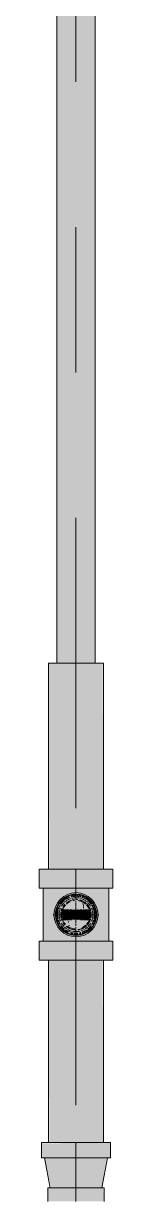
# Model space of a CAD drawing. Header units: millimetres. Extents: x -4000 to 187956, y -58990 to 162485.
# Drawn here: x 91710 to 91790, y 134144 to 135424 of the extents above; entities that cross this region are included whole.
import ezdxf

# ---------------------------------------------------------------- set-up
doc = ezdxf.new("R2010")
doc.units = ezdxf.units.MM
doc.linetypes.add('Dash 1_16_', pattern=[317.5, 158.75, -158.75])
for name, color, linetype, lineweight in [('F-SPRN', 3, 'Continuous', 9), ('P-PIPE', 3, 'Continuous', 9), ('P-PIPE-CNTR', 3, 'Continuous', 9)]:
    doc.layers.add(name, color=color, linetype=linetype, lineweight=lineweight)

# ---------------------------------------------------------------- blocks, each defined once
blk = doc.blocks.new('Sprinkler_Up - DN20-V348-FFS - TANG 1')
at = {"layer": 'F-SPRN', "transparency": 33554534}
for points in [[(-13.5, 0), (-3.9, 0.7), (-1.7, 2.9), (-1.2, 3.5), (-0.6, 4), (0.6, 4), (1.2, 3.5), (1.7, 2.9), (4.6, 0), (22.2, 0), (18, 13.1), (6.9, 21.2), (-6.9, 21.2), (-18, 13.1), (-22.2, 0)], [(0, -16.7), (4.3, -16.1), (11.8, -11.8), (16.1, -4.3), (15.3, 5.6), (11.8, 11.8), (8.3, 14.4), (0, 16.7), (-4.3, 16.1), (-11.8, 11.8), (-16.1, 4.3), (-16.1, -4.3), (-11.8, -11.8), (-8.3, -14.4)], [(0, -15.6), (7.8, -13.5), (13.5, -7.8), (15.1, -4), (14.4, 5.6), (13.5, 7.8), (7.8, 13.5), (0, 15.6), (-7.8, 13.5), (-11, 11), (-15.1, 4), (-15.1, -4), (-11, -11), (-7.8, -13.5)], [(3.4, -21.2), (6.9, -21.2), (18, -13.1), (22.2, 0), (3.9, -0.7), (2, -3.4), (1.2, -3.5), (0.6, -4), (-0.6, -4), (-1.2, -3.5), (-1.7, -2.9), (-4.6, 0), (-22.2, 0), (-18, -13.1), (-6.9, -21.2), (2, -21.2)], [(-10.9, -5.5), (-10.9, 5.4), (-14.5, 5.4), (-14.5, -5.5)], [(-7.7, -5.5), (-7.7, 5.4), (-10.9, 5.4), (-10.9, -5.5)], [(0, -5.5), (0, 5.4), (-7.7, 5.4), (-7.7, -5.5)], [(5.7, 0), (2, 4.9), (-2.9, 4.9), (-5.7, 0), (2, 0)], [(2.9, -4.9), (5.7, 0), (-5.7, 0), (-2.9, -4.9), (2, -4.9)], [(0, 0), (4.6, 0), (0, 4.6), (-4.6, 0)], [(0, -4.6), (4.6, 0), (-4.6, 0)], [(0, -2.6), (1.3, 0), (-1.8, 0)], [(-1.3, 0), (1.8, 0), (0, 2.6)], [(0, -5.5), (7.7, -5.5), (7.7, 5.4), (0, 5.4)], [(10.9, -5.5), (10.9, 5.4), (7.7, 5.4), (7.7, -5.5)], [(14.5, -5.5), (14.5, 5.4), (10.9, 5.4), (10.9, -5.5)]]:
    blk.add_hatch(color=1, dxfattribs=at).paths.add_polyline_path(points)
at = {"layer": 'F-SPRN', "color": 1}
for p, q in [((-11.5, 5.4), (-14.5, 5.4)), ((-14.5, 5.4), (-11.3, 5.4)), ((-14.5, 5.4), (-14.5, 3.7)), ((-14.5, 3.3), (-14.5, 0)), ((-11.5, 5.4), (-11.5, 4)), ((-10.9, 1.9), (-10.9, 3.6)), ((-10.8, 5.4), (-8, 5.4)), ((-8.1, 5.4), (-10.8, 5.4)), ((-8.1, 5.4), (-8.1, 2.8)), ((-8.1, 2.5), (-8.1, 0.7)), ((-7.7, 4.8), (-7.7, 2.7)), ((-7.7, 4.8), (-7.7, 2.7)), ((-7.7, 2.1), (-7.7, 0.5)), ((-7.7, 2.1), (-7.7, 0.5)), ((-6.7, 5.4), (-4.7, 5.4)), ((-5.8, 3.8), (-5.8, 2.2)), ((-2.1, 0), (-2.1, 0)), ((-2.1, 0), (-2.1, -0.1)), ((0, 2.1), (-0.1, 2.1)), ((2.1, 0), (2.1, 0.1)), ((2.1, 0), (2.1, 0)), ((4.7, 5.4), (6.5, 5.4)), ((7.7, 5.4), (10.8, 5.4)), ((7.7, 5.2), (7.7, 2.7)), ((7.7, 5.2), (7.7, 2.7)), ((7.7, 2.3), (7.7, 0.5)), ((7.7, 2.3), (7.7, 0.5)), ((10.8, 5.4), (8.1, 5.4)), ((8.1, 5.4), (8.1, 2.8)), ((8.1, 2.5), (8.1, 0.4)), ((10.9, 5.4), (14.5, 5.4)), ((10.9, 3.6), (10.9, 0.2)), ((14.5, 5.4), (11.5, 5.4)), ((11.5, 5.4), (11.5, 4)), ((11.5, 3), (11.5, 0.2)), ((14.5, 5.4), (14.5, -5.5)), ((-14.5, -1.3), (-14.5, -3.7)), ((-11.1, -5.5), (-14.5, -5.5)), ((-14.5, -5.5), (-11.5, -5.5)), ((-10.9, -2.6), (-10.9, -1.3)), ((-10.8, -5.5), (-8.1, -5.5)), ((-7.8, -5.5), (-10.8, -5.5)), ((-8.1, -4.2), (-8.1, -5.5)), ((-7.7, -2.7), (-7.7, -4)), ((-7.7, -2.7), (-7.7, -4)), ((-7, -5.5), (-5.8, -5.5)), ((-4.8, -5.5), (-7, -5.5)), ((-5.8, -2.3), (-5.8, -3.8)), ((-2.1, -0.3), (-2, -0.4)), ((-2, -0.4), (-2, -0.5)), ((-2, -0.5), (-2, -0.6)), ((-2, -0.6), (-2, -0.7)), ((-2, -0.7), (-1.9, -0.7)), ((-1.9, -0.7), (-1.9, -0.8)), ((-1.9, -0.8), (-1.9, -0.9)), ((-1.9, -0.9), (-1.8, -1)), ((-1.8, -1), (-1.8, -1.1)), ((-1.8, -1), (-1.8, -1)), ((-1.8, -1.1), (-1.7, -1.2)), ((-1.7, -1.2), (-1.6, -1.3)), ((-1.7, -1.2), (-1.7, -1.2)), ((-1.6, -1.3), (-1.6, -1.4)), ((-1.6, -1.4), (-1.5, -1.4)), ((-1.5, -1.4), (-1.4, -1.5)), ((-1.4, -1.5), (-1.3, -1.6)), ((-1.4, -1.5), (-1.4, -1.5)), ((-1.3, -1.6), (-1.3, -1.7)), ((-1.3, -1.7), (-1.2, -1.7)), ((-1.2, -1.7), (-1.1, -1.7)), ((-1.1, -1.7), (-1.1, -1.8)), ((-1.1, -1.8), (-1, -1.8)), ((-1, -1.8), (-0.9, -1.9)), ((-0.9, -1.9), (-0.8, -1.9)), ((-0.8, -1.9), (-0.7, -2)), ((-0.8, -1.9), (-0.8, -1.9)), ((-0.7, -2), (-0.6, -2)), ((-0.6, -2), (-0.5, -2)), ((-0.5, -2), (-0.4, -2)), ((-0.4, -2), (-0.3, -2.1)), ((-0.4, -2), (-0.4, -2)), ((-0.3, -2.1), (-0.2, -2.1)), ((-0.2, -2.1), (-0.1, -2.1)), ((-0.1, -2.1), (0, -2.1)), ((0, -2.1), (0.1, -2.1)), ((0.1, -2.1), (0.2, -2.1)), ((0.1, -2.1), (0.1, -2.1)), ((0.2, -2.1), (0.3, -2.1)), ((0.3, -2.1), (0.4, -2)), ((0.4, -2), (0.5, -2)), ((0.5, -2), (0.6, -2)), ((0.6, -2), (0.7, -2)), ((0.6, -2), (0.6, -2)), ((0.7, -2), (0.8, -1.9)), ((0.8, -1.9), (0.9, -1.9)), ((0.9, -1.9), (1, -1.8)), ((0.9, -1.9), (0.9, -1.9)), ((1, -1.8), (1.1, -1.8)), ((1.1, -1.8), (1.2, -1.7)), ((1.2, -1.7), (1.3, -1.6)), ((1.2, -1.7), (1.2, -1.7)), ((1.3, -1.6), (1.4, -1.6)), ((1.4, -1.5), (1.5, -1.5)), ((1.4, -1.6), (1.4, -1.5)), ((1.5, -1.4), (1.6, -1.3)), ((1.5, -1.5), (1.5, -1.4)), ((1.6, -1.3), (1.7, -1.2)), ((1.6, -1.3), (1.6, -1.3)), ((1.7, -1.1), (1.8, -1.1)), ((1.7, -1.2), (1.7, -1.1)), ((1.8, -1), (1.9, -0.9)), ((1.8, -1.1), (1.8, -1)), ((1.9, -0.8), (2, -0.7)), ((1.9, -0.8), (1.9, -0.8)), ((1.9, -0.9), (1.9, -0.8)), ((2, -0.4), (2.1, -0.3)), ((2, -0.5), (2, -0.4)), ((2, -0.5), (2, -0.5)), ((2, -0.6), (2, -0.5)), ((2, -0.7), (2, -0.6)), ((2.1, -0.1), (2.1, 0)), ((2.1, -0.2), (2.1, -0.1)), ((2.1, -0.3), (2.1, -0.2)), ((7, -5.5), (4.8, -5.5)), ((5.8, -2.2), (5.8, -3.8)), ((5.8, -5.5), (7, -5.5)), ((7.7, -0.5), (7.7, -2.3)), ((7.7, -0.5), (7.7, -2.3)), ((7.7, -2.7), (7.7, -5.4)), ((7.7, -2.7), (7.7, -5.4)), ((10.8, -5.5), (7.7, -5.5)), ((8.1, -0.4), (8.1, -2.5)), ((8.1, -2.8), (8.1, -5.5)), ((8.1, -5.5), (10.8, -5.5)), ((10.9, -0.2), (10.9, -3.6)), ((14.5, -5.5), (10.9, -5.5)), ((11.5, -0.2), (11.5, -3)), ((11.5, -4), (11.5, -5.5)), ((11.5, -5.5), (14.5, -5.5))]:
    blk.add_line(p, q, dxfattribs=at)
at = {"layer": 'F-SPRN', "color": 1, "flags": 128}
for points in [[(-0.6, 2), (-0.7, 2), (-0.8, 1.9), (-0.9, 1.9), (-0.9, 1.9), (-1, 1.8), (-1.1, 1.8), (-1.2, 1.7), (-1.2, 1.7), (-1.3, 1.6), (-1.4, 1.6), (-1.4, 1.5), (-1.5, 1.5), (-1.5, 1.4), (-1.6, 1.3), (-1.6, 1.3), (-1.7, 1.2), (-1.7, 1.1), (-1.8, 1.1), (-1.8, 1), (-1.9, 0.9), (-1.9, 0.8), (-1.9, 0.8), (-2, 0.7), (-2, 0.6), (-2, 0.5), (-2, 0.5), (-2, 0.4), (-2.1, 0.3), (-2.1, 0.2), (-2.1, 0.1), (-2.1, 0)], [(-0.5, 2), (-0.6, 2), (-0.6, 2)], [(-0.1, 2.1), (-0.1, 2.1), (-0.2, 2.1), (-0.3, 2.1), (-0.4, 2), (-0.5, 2)], [(2.1, 0.1), (2.1, 0.2), (2.1, 0.2), (2.1, 0.3), (2, 0.4), (2, 0.5), (2, 0.6), (2, 0.7), (1.9, 0.7), (1.9, 0.8), (1.9, 0.9), (1.8, 1), (1.8, 1), (1.8, 1.1), (1.7, 1.2), (1.7, 1.2), (1.6, 1.3), (1.6, 1.4), (1.5, 1.4), (1.4, 1.5), (1.4, 1.5), (1.3, 1.6), (1.3, 1.7), (1.2, 1.7), (1.1, 1.7), (1.1, 1.8), (1, 1.8), (0.9, 1.9), (0.8, 1.9), (0.8, 1.9), (0.7, 2), (0.6, 2), (0.5, 2), (0.4, 2), (0.4, 2), (0.3, 2.1), (0.2, 2.1), (0.1, 2.1), (0, 2.1)], [(-2.1, -0.1), (-2.1, -0.2), (-2.1, -0.2), (-2.1, -0.3)]]:
    blk.add_lwpolyline(points, dxfattribs=at)
at = {"layer": 'F-SPRN', "color": 1}
for radius, start, end in [(22.2, 360, 180), (21.9, 126.6942, 143.2701), (21.9, 108.2621, 125.7507), (16.7, 121.4181, 130.5751), (16.7, 121.4181, 130.5751), (15.6, 120.5262, 133.2078), (15.6, 120.5262, 133.2078), (16.7, 106.5995, 120), (16.7, 106.5995, 120), (15.6, 114.4363, 119.9813), (15.6, 114.4363, 119.9813), (21.9, 99.348, 107.901), (16.7, 96.4143, 105), (16.7, 96.4143, 105), (21.9, 90.145, 98.8503), (15.6, 95.5762, 100.6843), (15.6, 95.5762, 100.6843), (16.7, 83.0684, 90), (16.7, 83.0684, 90), (21.9, 72.5583, 89.4624), (15.6, 75.573, 80.5892), (15.6, 75.573, 80.5892), (15.6, 67.5614, 74.5481), (15.6, 67.5614, 74.5481), (16.7, 60, 75), (16.7, 60, 75), (15.6, 60.0187, 65.5637), (15.6, 60.0187, 65.5637), (21.9, 54.2493, 71.7379), (15.6, 46.7922, 60), (15.6, 46.7922, 60), (16.7, 49.4249, 58.5819), (16.7, 49.4249, 58.5819), (21.9, 36.7299, 53.3058), (21.9, 165.6773, 179.2615), (21.9, 144.7698, 164.8151), (16.7, 167.6802, 180), (16.7, 167.6802, 180), (16.7, 155.3879, 164.9693), (16.7, 155.3879, 164.9693), (15.6, 166.4265, 180), (15.6, 166.4265, 180), (15.6, 150.9409, 165), (15.6, 159.6139, 165), (16.7, 136.7213, 149.931), (16.7, 136.7213, 149.931), (15.6, 150.9409, 156.3845), (15.6, 138.4214, 150), (15.6, 138.4214, 150), (4.63, 155.7832, 180), (4.63, 155.7832, 180), (4.63, 109.0192, 138.2703), (4.63, 109.0192, 138.2703), (2.56, 109.0192, 168.8278), (2.56, 109.0192, 168.8278), (2.04, 109.0192, 180), (4.63, 54.3832, 90), (4.63, 54.3832, 90), (3.81, 57.0577, 90), (2.56, 0, 90), (2.56, 360, 90), (2.04, 10.4703, 90), (2.04, 0, 1.6667), (5.71, 60, 68.9227), (4.63, 17.9592, 50.9782), (4.63, 17.9592, 50.9782), (15.6, 30, 41.5786), (15.6, 30, 41.5786), (16.7, 30, 43.2787), (16.7, 30, 43.2787), (15.6, 23.6155, 29.5646), (15.6, 23.6155, 29.5646), (15.6, 15, 21.3932), (15.6, 15, 21.3932), (16.7, 15, 24.6121), (16.7, 15, 24.6121), (15.6, 360, 13.6618), (15.6, 0, 13.6618), (16.7, 360, 12.3198), (16.7, 0, 12.3198), (21.9, 15.7774, 35.2302), (21.9, 0.7385, 14.3227), (22.2, 180, 360), (21.9, 180.7385, 194.3227), (21.9, 195.1849, 215.2302), (16.7, 180, 192.3198), (16.7, 180, 192.3198), (16.7, 195.0307, 204.6121), (16.7, 195.0307, 204.6121), (15.6, 181.9082, 193.6618), (15.6, 181.9082, 193.6618), (15.6, 197.3339, 209.5646), (15.6, 197.3339, 209.5646), (16.7, 210.069, 223.2787), (16.7, 210.069, 223.2787), (15.6, 212.5472, 221.5786), (15.6, 212.5472, 221.5786), (16.7, 229.4249, 238.5819), (16.7, 229.4249, 238.5819), (15.6, 233.795, 240), (15.6, 233.795, 240), (4.63, 197.9592, 0), (4.63, 197.9592, 360), (3.81, 196.1605, 302.9423), (2.56, 191.1677, 270), (2.56, 191.1677, 270), (2.04, 190.4703, 270), (2.56, 270, 0), (2.56, 270, 360), (2.04, 270, 358.3333), (2.04, 358.3333, 0), (5.71, 291.0773, 300), (3.81, 317.3767, 360), (15.6, 300, 313.2078), (15.6, 300, 313.2078), (16.7, 301.4181, 310.5751), (16.7, 301.4181, 310.5751), (15.6, 318.4214, 330), (15.6, 318.4214, 330), (16.7, 316.7213, 330), (16.7, 316.7213, 330), (15.6, 330.4354, 345), (15.6, 330.4354, 336.3845), (15.6, 339.6139, 345), (15.6, 346.3382, 360), (15.6, 346.3382, 360), (16.7, 335.3879, 345), (16.7, 335.3879, 345), (16.7, 347.6802, 360), (16.7, 347.6802, 360), (21.9, 324.7698, 344.8151), (21.9, 345.6773, 359.2615), (21.9, 216.7299, 233.3058), (21.9, 234.2493, 251.7379), (16.7, 240, 255), (16.7, 240, 255), (15.6, 240.0187, 254.5481), (15.6, 240.0187, 254.5481), (21.9, 252.5583, 269.4624), (15.6, 255, 267.64), (15.6, 255, 267.64), (16.7, 263.0684, 270), (16.7, 263.0684, 270), (21.9, 270.145, 278.8503), (16.7, 276.9735, 285), (16.7, 276.9735, 285), (21.9, 279.348, 287.901), (16.7, 286.5995, 300), (16.7, 286.5995, 300), (15.6, 294.4363, 299.9813), (15.6, 294.4363, 299.9813), (21.9, 288.2621, 305.7507), (21.9, 306.6942, 323.2701)]:
    blk.add_arc((0, 0), radius, start, end, dxfattribs=at)
blk = doc.blocks.new('Steel_Transition_Threaded_HoaPhat - Standard-V355-FFS - TANG 1')
at = {"layer": 'P-PIPE', "lineweight": 13, "transparency": 33554534}
h = blk.add_hatch(color=1, dxfattribs=at)
h.paths.add_polyline_path([(91750, 134427.6), (91755.8, 134428.4), (91761.3, 134430.6), (91765.9, 134434.2), (91769.5, 134438.8), (91771.7, 134444.3), (91772.5, 134450.1), (91771.7, 134455.9), (91769.5, 134461.3), (91765.9, 134466), (91761.3, 134469.6), (91752, 134472.3), (91750, 134472.6), (91744.2, 134471.8), (91738.8, 134469.6), (91734.1, 134466), (91730.5, 134461.3), (91728.3, 134455.9), (91727.5, 134450.1), (91728.3, 134444.3), (91730.5, 134438.8), (91734.1, 134434.2), (91738.8, 134430.6), (91744.2, 134428.4)])
h.paths.add_polyline_path([(91750, 134430), (91744.8, 134430.7), (91740, 134432.7), (91735.8, 134435.9), (91732.6, 134440), (91730.6, 134444.9), (91729.9, 134450.1), (91730.6, 134455.3), (91732.6, 134460.1), (91735.8, 134464.3), (91740, 134467.5), (91744.8, 134469.5), (91752, 134469.9), (91755.2, 134469.5), (91760.1, 134467.5), (91764.2, 134464.3), (91767.4, 134460.1), (91769.4, 134455.3), (91770.1, 134450.1), (91769.4, 134444.9), (91767.4, 134440), (91764.2, 134435.9), (91760.1, 134432.7), (91752, 134430.3)])
for points in [[(91750, 134430), (91750, 134433.7), (91741.8, 134435.9), (91735.8, 134441.9), (91733.6, 134450.1), (91735.8, 134458.3), (91741.8, 134464.3), (91750, 134466.5), (91750, 134470.2), (91744.8, 134469.5), (91740, 134467.5), (91735.8, 134464.3), (91732.6, 134460.1), (91730.6, 134455.3), (91729.9, 134450.1), (91730.6, 134444.9), (91732.6, 134440), (91735.8, 134435.9), (91740, 134432.7), (91744.8, 134430.7)], [(91750, 134430), (91755.2, 134430.7), (91760.1, 134432.7), (91764.2, 134435.9), (91767.4, 134440), (91769.4, 134444.9), (91770.1, 134450.1), (91769.2, 134455.7), (91767.4, 134460.1), (91764.2, 134464.3), (91760.1, 134467.5), (91752, 134469.9), (91750, 134470.2), (91750, 134466.5), (91758.2, 134464.3), (91764.2, 134458.3), (91766.4, 134450.1), (91764.2, 134441.9), (91758.2, 134435.9), (91750, 134433.7)], [(91750, 134431.6), (91754.8, 134432.2), (91759.3, 134434.1), (91763.1, 134437), (91766, 134440.8), (91767.9, 134445.3), (91768.5, 134450.1), (91767.5, 134455.7), (91766, 134459.3), (91763.1, 134463.2), (91759.3, 134466.1), (91752, 134468.3), (91750, 134468.6), (91745.2, 134468), (91740.8, 134466.1), (91736.9, 134463.2), (91734, 134459.3), (91732.1, 134454.9), (91731.5, 134450.1), (91732.1, 134445.3), (91734, 134440.8), (91736.9, 134437), (91740.8, 134434.1), (91745.2, 134432.2)]]:
    blk.add_hatch(color=1, dxfattribs=at).paths.add_polyline_path(points)
at = {"layer": 'P-PIPE', "color": 20, "lineweight": 13}
for radius, start, end in [(22.5, 90, 270), (22.5, 105, 195), (20.1, 109.6859, 125.0043), (22.5, 90, 105), (20.1, 100.9975, 105), (20.1, 90.5246, 98.5089), (22.5, 270, 90), (22.5, 15, 90), (20.1, 75.0607, 87.9279), (20.1, 54.9957, 75), (20.1, 150, 162.7449), (18.5, 157.6232, 165), (18.5, 157.6232, 165), (20.1, 128.8856, 148.1553), (18.5, 136.4297, 150), (18.5, 136.4297, 150), (16.4, 158.0319, 163.506), (16.4, 143.5463, 150), (18.5, 123.4976, 133.2041), (18.5, 123.4976, 133.2041), (16.4, 121.0738, 128.0319), (18.5, 106.819, 120), (18.5, 106.819, 120), (16.4, 113.4045, 120), (16.4, 107.4657, 111.9681), (18.5, 91.4353, 103.2046), (18.5, 91.4353, 103.2046), (16.4, 96.2132, 104.6042), (18.5, 84.3307, 90), (18.5, 84.3307, 90), (18.5, 78.0986, 83.7167), (18.5, 78.0986, 83.7167), (18.5, 60, 75), (18.5, 60, 75), (16.4, 66.9681, 72.9388), (16.4, 60.5934, 66.5955), (18.5, 46.7959, 56.5024), (18.5, 46.7959, 56.5024), (20.1, 31.8447, 51.1144), (18.5, 30, 43.5703), (18.5, 30, 43.5703), (18.5, 15, 22.3768), (18.5, 17.8713, 22.3768), (20.1, 17.2551, 30), (22.5, 195, 210), (20.1, 166.0499, 193.9501), (20.1, 197.2551, 210), (18.5, 166.5939, 193.4061), (18.5, 166.5939, 180), (18.5, 180, 193.4061), (18.5, 195, 202.3768), (18.5, 195, 202.3768), (16.4, 180.8106, 191.4533), (16.4, 168.5467, 175.1607), (22.5, 270, 14.5333), (16.4, 338.0319, 342.8691), (16.4, 351.9681, 0), (16.4, 0, 6.4537), (18.5, 337.6232, 345), (18.5, 337.6232, 345), (20.1, 330, 342.7449), (18.5, 15, 17.8713), (18.5, 346.5939, 13.4061), (18.5, 0, 13.4061), (18.5, 346.5939, 0), (20.1, 15, 16.3614), (20.1, 346.0499, 13.9501), (22.5, 14.5333, 15), (22.5, 210, 270), (20.1, 211.8447, 231.1144), (18.5, 210, 223.5703), (18.5, 210, 223.5703), (16.4, 210.6635, 216.4537), (18.5, 226.7959, 236.5024), (18.5, 226.7959, 236.5024), (20.1, 234.9957, 255), (18.5, 240, 255), (18.5, 240, 255), (16.4, 240, 246.5955), (20.1, 255.0607, 267.9279), (18.5, 258.0986, 270), (18.5, 258.0986, 270), (16.4, 264.1652, 268.506), (18.5, 271.4353, 276.2833), (18.5, 271.4353, 276.2833), (16.4, 277.0878, 283.9063), (18.5, 277.6289, 283.2046), (18.5, 277.6289, 283.2046), (20.1, 280.9975, 285), (16.4, 287.4657, 291.9681), (18.5, 286.819, 300), (18.5, 286.819, 300), (16.4, 293.5463, 300), (20.1, 289.6859, 305.0043), (18.5, 303.4976, 313.2041), (18.5, 303.4976, 313.2041), (20.1, 308.8856, 328.1553), (18.5, 316.4297, 330), (18.5, 316.4297, 330), (20.1, 270.5246, 275.7831)]:
    blk.add_arc((91750, 134450.1), radius, start, end, dxfattribs=at)

msp = doc.modelspace()

# ---------------------------------------------------------------- hatches: boundary and pattern name
at = {"layer": 'P-PIPE', "transparency": 33554534}
for points in [[(91750, 134725.1), (91750, 136406.5), (91728.9, 136406.5), (91729.6, 134725.1), (91744.5, 134725.1)], [(91750, 134725.1), (91771.1, 134725.1), (91770.4, 136406.5), (91750, 136406.5), (91750, 135076.2)], [(91728.7, 134499.7), (91750, 134499.7), (91750, 134725.1), (91719.8, 134725.1), (91720.9, 134499.7), (91723.9, 134499.7)], [(91771.3, 134499.7), (91780.2, 134499.7), (91779.1, 134725.1), (91750, 134725.1), (91750, 134499.7), (91765.1, 134499.7)], [(91739.6, 134479.1), (91750, 134479.1), (91750, 134499.7), (91709.8, 134499.7), (91709.8, 134479.1), (91729.9, 134479.1)], [(91750, 134479.1), (91790.2, 134479.1), (91790.2, 134499.7), (91750, 134499.7), (91750, 134492.2)], [(91750, 134421.3), (91750, 134428.9), (91742.6, 134430.3), (91736.3, 134433.9), (91731.7, 134439.4), (91729.2, 134446.3), (91729.2, 134453.8), (91731.7, 134460.7), (91736.4, 134466.2), (91742.6, 134469.9), (91750, 134471.2), (91750, 134479.1), (91714.1, 134479.1), (91714.1, 134421.3), (91747.7, 134421.3)], [(91750, 134426), (91756.2, 134426.8), (91762.1, 134429.2), (91767.1, 134433), (91770.9, 134438), (91773.3, 134443.8), (91774.1, 134450.1), (91773.3, 134456.3), (91770.9, 134462.1), (91767.1, 134467.1), (91762.1, 134471), (91752, 134473.9), (91750, 134474.2), (91743.8, 134473.4), (91737.9, 134471), (91733, 134467.1), (91729.1, 134462.1), (91726.7, 134456.3), (91725.9, 134450.1), (91726.7, 134443.8), (91729.1, 134438), (91733, 134433), (91737.9, 134429.2), (91743.8, 134426.8)], [(91752, 134421.3), (91785.9, 134421.3), (91785.9, 134479.1), (91750, 134479.1), (91750, 134471.2), (91757.4, 134469.9), (91763.7, 134466.2), (91768.3, 134460.7), (91770.8, 134453.8), (91770.8, 134446.3), (91768.3, 134439.4), (91763.7, 134433.9), (91757.4, 134430.3), (91750, 134428.9), (91750, 134421.3)], [(91741.7, 134435.6), (91742.8, 134437.6), (91741.7, 134441.7), (91742.8, 134445.9), (91745.8, 134449), (91757.2, 134454.3), (91758.4, 134458.4), (91757.2, 134462.6), (91755.9, 134464.3), (91750, 134466.8), (91741.7, 134464.6), (91735.5, 134458.4), (91733.3, 134450.1), (91735.5, 134441.7), (91738.2, 134438.3)], [(91750, 134433.4), (91758.4, 134435.6), (91761.8, 134438.3), (91766.1, 134445.8), (91766.1, 134454.4), (91761.8, 134461.9), (91758.4, 134464.6), (91750, 134466.8), (91745.7, 134466.2), (91738.2, 134461.9), (91733.9, 134454.4), (91733.9, 134445.8), (91738.2, 134438.3), (91741.7, 134435.6)], [(91750, 134400.6), (91750, 134421.3), (91709.8, 134421.3), (91709.8, 134400.6), (91739.6, 134400.6)], [(91790.2, 134400.6), (91790.2, 134421.3), (91750, 134421.3), (91750, 134400.6), (91788.9, 134400.6)], [(91742.2, 134201.1), (91750, 134201.1), (91750, 134400.6), (91719.8, 134400.6), (91720.9, 134201.1), (91734.9, 134201.1)], [(91750, 134201.1), (91780.2, 134201.1), (91779.1, 134400.6), (91750, 134400.6), (91750, 134346.2)], [(91750, 134184.3), (91787.7, 134184.3), (91787.7, 134201.1), (91712.4, 134200.2), (91712.4, 134184.3), (91740.3, 134184.3)], [(91774.3, 134151.7), (91778.1, 134151.7), (91783.4, 134184.3), (91715.5, 134184.3), (91722.9, 134151.7), (91769.9, 134151.7)], [(91719.2, 134136.8), (91780.8, 134136.8), (91779.8, 134151.7), (91719.2, 134151.7)]]:
    msp.add_hatch(color=1, dxfattribs=at).paths.add_polyline_path(points)

# ---------------------------------------------------------------- linework, layer by layer
at = {"layer": 'P-PIPE', "color": 20, "lineweight": 13}
for p, q in [((91728.9, 136406.5), (91728.9, 134725.1)), ((91771.1, 134725.1), (91771.1, 136406.5)), ((91719.8, 134725.1), (91719.8, 134499.7)), ((91780.2, 134725.1), (91719.8, 134725.1)), ((91780.2, 134499.7), (91780.2, 134725.1)), ((91709.8, 134499.7), (91709.8, 134479.1)), ((91719.6, 134499.7), (91709.8, 134499.7)), ((91750, 134499.7), (91709.8, 134499.7)), ((91719.8, 134499.7), (91720.9, 134499.7)), ((91721.4, 134499.7), (91778.6, 134499.7)), ((91729.9, 134499.7), (91721.5, 134499.7)), ((91739.6, 134499.7), (91729.9, 134499.7)), ((91750, 134499.7), (91739.6, 134499.7)), ((91760.4, 134499.7), (91750, 134499.7)), ((91790.2, 134499.7), (91750, 134499.7)), ((91770.1, 134499.7), (91760.4, 134499.7)), ((91778.5, 134499.7), (91770.1, 134499.7)), ((91779.1, 134499.7), (91780.2, 134499.7)), ((91790.2, 134499.7), (91780.4, 134499.7)), ((91790.2, 134479.1), (91790.2, 134499.7)), ((91709.8, 134479.1), (91713.9, 134479.1)), ((91709.8, 134479.1), (91750, 134479.1)), ((91714.1, 134479.1), (91714.1, 134421.3)), ((91715.3, 134479.1), (91721.5, 134479.1)), ((91718.9, 134479.1), (91715.3, 134479.1)), ((91739.5, 134479.1), (91715.3, 134479.1)), ((91724.6, 134479.1), (91718.9, 134479.1)), ((91721.5, 134479.1), (91729.9, 134479.1)), ((91732.1, 134479.1), (91724.6, 134479.1)), ((91729.9, 134479.1), (91739.6, 134479.1)), ((91739.5, 134479.1), (91732.1, 134479.1)), ((91740.7, 134479.1), (91750, 134479.1)), ((91750, 134479.1), (91740.7, 134479.1)), ((91750, 134479.1), (91740.7, 134479.1)), ((91750, 134479.1), (91752, 134479.1)), ((91750, 134479.1), (91790.2, 134479.1)), ((91752, 134479.1), (91750, 134479.1)), ((91759.3, 134479.1), (91750, 134479.1)), ((91752.3, 134479.1), (91759.3, 134479.1)), ((91759.3, 134479.1), (91752.3, 134479.1)), ((91760.4, 134479.1), (91770.1, 134479.1)), ((91768, 134479.1), (91760.5, 134479.1)), ((91784.7, 134479.1), (91760.5, 134479.1)), ((91775.4, 134479.1), (91768, 134479.1)), ((91770.1, 134479.1), (91778.5, 134479.1)), ((91781.1, 134479.1), (91775.4, 134479.1)), ((91778.5, 134479.1), (91784.7, 134479.1)), ((91784.7, 134479.1), (91781.1, 134479.1)), ((91785.9, 134421.3), (91785.9, 134479.1)), ((91786.1, 134479.1), (91790.2, 134479.1)), ((91709.8, 134421.3), (91709.8, 134400.6)), ((91713.9, 134421.3), (91709.8, 134421.3)), ((91750, 134421.3), (91709.8, 134421.3)), ((91721.5, 134421.3), (91715.3, 134421.3)), ((91715.3, 134421.3), (91718.9, 134421.3)), ((91715.3, 134421.3), (91739.5, 134421.3)), ((91718.9, 134421.3), (91724.6, 134421.3)), ((91729.9, 134421.3), (91721.5, 134421.3)), ((91724.6, 134421.3), (91732.1, 134421.3)), ((91739.6, 134421.3), (91729.9, 134421.3)), ((91732.1, 134421.3), (91739.5, 134421.3)), ((91750, 134421.3), (91740.7, 134421.3)), ((91740.7, 134421.3), (91750, 134421.3)), ((91740.7, 134421.3), (91750, 134421.3)), ((91752, 134421.3), (91750, 134421.3)), ((91790.2, 134421.3), (91750, 134421.3)), ((91750, 134421.3), (91752, 134421.3)), ((91750, 134421.3), (91759.3, 134421.3)), ((91759.3, 134421.3), (91752.3, 134421.3)), ((91752.3, 134421.3), (91759.3, 134421.3)), ((91770.1, 134421.3), (91760.4, 134421.3)), ((91760.5, 134421.3), (91768, 134421.3)), ((91760.5, 134421.3), (91784.7, 134421.3)), ((91768, 134421.3), (91775.4, 134421.3)), ((91778.5, 134421.3), (91770.1, 134421.3)), ((91775.4, 134421.3), (91781.1, 134421.3)), ((91784.7, 134421.3), (91778.5, 134421.3)), ((91781.1, 134421.3), (91784.7, 134421.3)), ((91790.2, 134421.3), (91786.1, 134421.3)), ((91790.2, 134400.6), (91790.2, 134421.3)), ((91709.8, 134400.6), (91719.6, 134400.6)), ((91709.8, 134400.6), (91750, 134400.6)), ((91719.8, 134400.6), (91719.8, 134201.1)), ((91720.9, 134400.6), (91719.8, 134400.6)), ((91778.6, 134400.6), (91721.4, 134400.6)), ((91721.5, 134400.6), (91729.9, 134400.6)), ((91729.9, 134400.6), (91739.6, 134400.6)), ((91739.6, 134400.6), (91750, 134400.6)), ((91750, 134400.6), (91760.4, 134400.6)), ((91750, 134400.6), (91790.2, 134400.6)), ((91760.4, 134400.6), (91770.1, 134400.6)), ((91770.1, 134400.6), (91778.5, 134400.6)), ((91780.2, 134400.6), (91779.1, 134400.6)), ((91780.2, 134201.1), (91780.2, 134400.6)), ((91780.4, 134400.6), (91790.2, 134400.6)), ((91712.4, 134201.1), (91712.4, 134184.3)), ((91787.7, 134201.1), (91712.4, 134201.1)), ((91713.6, 134201.1), (91712.4, 134201.1)), ((91719.6, 134201.1), (91713.6, 134201.1)), ((91719.8, 134201.1), (91723.2, 134201.1)), ((91723.4, 134201.1), (91720.6, 134201.1)), ((91731.2, 134201.1), (91723.8, 134201.1)), ((91723.9, 134201.1), (91776.1, 134201.1)), ((91740.3, 134201.1), (91731.2, 134201.1)), ((91750, 134201.1), (91740.3, 134201.1)), ((91759.7, 134201.1), (91750, 134201.1)), ((91768.8, 134201.1), (91759.7, 134201.1)), ((91776.2, 134201.1), (91768.8, 134201.1)), ((91779.4, 134201.1), (91776.6, 134201.1)), ((91776.8, 134201.1), (91780.2, 134201.1)), ((91787.7, 134201.1), (91780.4, 134201.1)), ((91787.7, 134184.3), (91787.7, 134201.1)), ((91712.4, 134184.3), (91715.2, 134184.3)), ((91712.4, 134184.3), (91787.7, 134184.3)), ((91715.2, 134184.3), (91716.4, 134184.3)), ((91715.5, 134184.3), (91721.9, 134151.7)), ((91717.4, 134184.3), (91723.4, 134184.3)), ((91723.4, 134184.3), (91731.2, 134184.3)), ((91731.2, 134184.3), (91740.3, 134184.3)), ((91741, 134184.3), (91750, 134184.3)), ((91750, 134184.3), (91759, 134184.3)), ((91759.7, 134184.3), (91768.8, 134184.3)), ((91768.8, 134184.3), (91776.6, 134184.3)), ((91776.6, 134184.3), (91782.6, 134184.3)), ((91778.1, 134151.7), (91784.5, 134184.3)), ((91783.6, 134184.3), (91784.8, 134184.3)), ((91784.8, 134184.3), (91786.4, 134184.3)), ((91786.4, 134184.3), (91787.7, 134184.3)), ((91719.2, 134151.7), (91719.2, 134136.8)), ((91780.8, 134151.7), (91719.2, 134151.7)), ((91721.7, 134151.7), (91719.2, 134151.7)), ((91728.2, 134151.7), (91723.3, 134151.7)), ((91734.6, 134151.7), (91728.2, 134151.7)), ((91742, 134151.7), (91734.6, 134151.7)), ((91750, 134151.7), (91742.7, 134151.7)), ((91757.3, 134151.7), (91750, 134151.7)), ((91765.4, 134151.7), (91758, 134151.7)), ((91771.8, 134151.7), (91765.4, 134151.7)), ((91776.7, 134151.7), (91771.8, 134151.7)), ((91780.8, 134151.7), (91778.3, 134151.7)), ((91780.8, 134136.8), (91780.8, 134151.7))]:
    msp.add_line(p, q, dxfattribs=at)
for radius, start, end in [(24.1, 90, 270), (24.1, 90, 270), (21.1, 111.9789, 125.8689), (21.1, 99.731, 105), (21.1, 90, 96.9789), (24.1, 270, 90), (24.1, 270, 90), (21.1, 84.5039, 87.7707), (21.1, 75, 81.9789), (21.1, 62.2293, 71.1321), (21.1, 156.9789, 165), (21.1, 141.9789, 146.1637), (21.1, 137.2293, 141.8404), (21.1, 126.9789, 135), (21.1, 54.1311, 60), (21.1, 38.1596, 53.0211), (21.1, 33.8363, 38.0211), (21.1, 25.3987, 30), (21.1, 15.495, 23.0211), (21.1, 171.9789, 177.9758), (21.1, 182.0242, 186.9789), (21.1, 165.7378, 171.9292), (21.1, 189.3488, 194.2622), (21.1, 195, 201.9789), (21.1, 338.0211, 345), (21.1, 15, 15.495), (21.1, 345.7378, 357.9758), (21.1, 2.2548, 12.7707), (21.1, 205.3987, 210), (21.1, 218.1596, 231.9789), (21.1, 234.4236, 245.5764), (21.1, 288.8679, 297.7452), (21.1, 300, 305.8689), (21.1, 308.0211, 321.8404), (21.1, 330, 334.6013), (21.1, 255, 260.6512), (21.1, 264.9275, 270), (21.1, 270, 275.4961), (21.1, 279.731, 285)]:
    msp.add_arc((91750, 134450.1), radius, start, end, dxfattribs=at)
at = {"layer": 'P-PIPE', "color": 1}
for centre, radius, start, end in [((91750, 134450.1), 16.7, 157.579, 164.2722), ((91750, 134458.4), 8.35, 50.2727, 60.5692), ((91750, 134458.4), 8.35, 20.1285, 29.0413), ((91750, 134458.4), 8.35, 8.0385, 17.9918), ((91750, 134458.4), 8.35, 352.2824, 1.6717), ((91750, 134450.1), 16.7, 46.0317, 57.203), ((91750, 134450.1), 16.7, 32.3031, 45.2846), ((91750, 134450.1), 16.7, 23.4069, 31.0974), ((91750, 134450.1), 16.7, 16.9375, 22.421), ((91750, 134450.1), 16.7, 170.1108, 177.203), ((91750, 134450.1), 16.7, 182.797, 189.8892), ((91750, 134450.1), 16.7, 190.2154, 195.2487), ((91750, 134441.7), 8.35, 131.0366, 150), ((91750, 134441.7), 8.35, 115.6806, 125.5287), ((91750, 134441.7), 8.35, 100.6842, 111.8703), ((91750, 134441.7), 8.35, 90, 100.6842), ((91750, 134458.4), 8.35, 270, 280.6842), ((91750, 134458.4), 8.35, 316.3183, 330), ((91750, 134450.1), 16.7, 328.9026, 336.686), ((91750, 134450.1), 16.7, 337.2636, 343.0625), ((91750, 134450.1), 16.7, 350.1108, 355.6907), ((91750, 134450.1), 16.7, 231.8726, 237.203), ((91750, 134441.7), 8.35, 172.0327, 181.5407), ((91750, 134441.7), 8.35, 199.9004, 209.0413), ((91750, 134450.1), 16.7, 254.7154, 259.6727), ((91750, 134441.7), 8.35, 249.0027, 259.2369), ((91750, 134450.1), 16.7, 264.6626, 270), ((91750, 134450.1), 16.7, 308.1274, 313.9683), ((91750, 134450.1), 16.7, 314.7154, 320.6908)]:
    msp.add_arc(centre, radius, start, end, dxfattribs=at)
at = {"layer": 'P-PIPE-CNTR', "color": 1, "linetype": 'Dash 1_16_'}
for p, q in [((91750, 134725.1), (91750, 136406.5)), ((91750, 134725.1), (91750, 136406.5)), ((91750, 134725.1), (91750, 134499.7)), ((91750, 134725.1), (91750, 134499.7)), ((91750, 134472.6), (91750, 134475.1)), ((91750, 134471.2), (91750, 134472.6)), ((91750, 134468.6), (91750, 134470.2)), ((91750, 134466.8), (91750, 134468.6)), ((91750, 134463.6), (91750, 134465.2)), ((91750, 134459.8), (91750, 134462.6)), ((91750, 134455.5), (91750, 134459.1)), ((91725, 134450.1), (91727.5, 134450.1)), ((91727.8, 134450.1), (91731.5, 134450.1)), ((91731.5, 134450.1), (91733.3, 134450.1)), ((91736.9, 134450.1), (91738.6, 134450.1)), ((91739.1, 134450.1), (91740.4, 134450.1)), ((91740.4, 134450.1), (91742.3, 134450.1)), ((91745.4, 134450.1), (91747.6, 134450.1)), ((91748.7, 134450.1), (91750, 134450.1)), ((91750, 134452.6), (91750, 134454.3)), ((91750, 134450.1), (91750, 134452.1)), ((91750, 134448), (91750, 134450.1)), ((91750, 134450.1), (91751.3, 134450.1)), ((91750, 134445.9), (91750, 134447.5)), ((91750, 134441.1), (91750, 134444.6)), ((91752.4, 134450.1), (91754.6, 134450.1)), ((91755.7, 134450.1), (91763.5, 134450.1)), ((91766.4, 134450.1), (91767.9, 134450.1)), ((91768.5, 134450.1), (91772.2, 134450.1)), ((91772.5, 134450.1), (91775, 134450.1)), ((91750, 134438.1), (91750, 134440.4)), ((91750, 134435), (91750, 134436.5)), ((91750, 134431.6), (91750, 134433.4)), ((91750, 134430), (91750, 134431.6)), ((91750, 134427.6), (91750, 134428.9)), ((91750, 134425.1), (91750, 134427.6)), ((91750, 134400.6), (91750, 134201.1)), ((91750, 134400.6), (91750, 134201.1))]:
    msp.add_line(p, q, dxfattribs=at)
at = {"layer": 'P-PIPE-CNTR', "color": 20, "lineweight": 13}
for p, q in [((91750, 134474.2), (91750, 134499.7)), ((91750, 134471.2), (91750, 134472.6)), ((91750, 134468.6), (91750, 134470.2)), ((91750, 134466.8), (91750, 134468.6)), ((91750, 134463.6), (91750, 134465.2)), ((91750, 134459.8), (91750, 134462.6)), ((91750, 134456.5), (91750, 134459.1)), ((91750, 134452.6), (91750, 134454.3)), ((91750, 134450.1), (91750, 134452.1)), ((91750, 134448), (91750, 134450.1)), ((91750, 134445.9), (91750, 134447.5)), ((91750, 134441.3), (91750, 134444.6)), ((91750, 134438.1), (91750, 134440.4)), ((91750, 134435), (91750, 134436.5)), ((91750, 134431.6), (91750, 134433.4)), ((91750, 134430), (91750, 134431.6)), ((91750, 134427.6), (91750, 134428.9)), ((91750, 134426), (91750, 134427.6)), ((91750, 134400.6), (91750, 134426)), ((91750, 134201.1), (91750, 134136.8))]:
    msp.add_line(p, q, dxfattribs=at)

# ---------------------------------------------------------------- block references
at = {"layer": 'F-SPRN', "color": 1}
msp.add_blockref('Sprinkler_Up - DN20-V348-FFS - TANG 1', (91750, 134450.1), dxfattribs=at)
at = {"layer": 'P-PIPE', "color": 20, "lineweight": 13}
msp.add_blockref('Steel_Transition_Threaded_HoaPhat - Standard-V355-FFS - TANG 1', (0, 0), dxfattribs=at)

doc.saveas('drawing.dxf')
